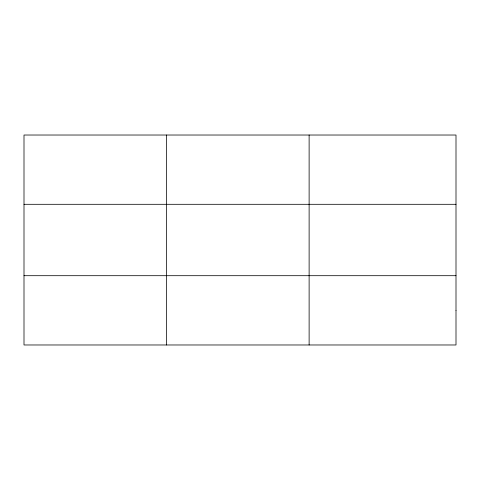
<?xml version="1.0" encoding="UTF-8"?>
<svg xmlns="http://www.w3.org/2000/svg" width="480" height="480" viewBox="0 0 480 480"><rect width="100%" height="100%" fill="white"/><g stroke="black" fill="none" stroke-linecap="round" stroke-linejoin="round"><path stroke-width="0.72" d="M166.56 344.976L166.56 135.024M309.12 344.976L309.12 135.024M24 204.306L456 204.306M24 275.694L456 275.694M456 310.332L456 344.976L24 344.976L24 135.024L456 135.024L456 310.332"/></g></svg>
